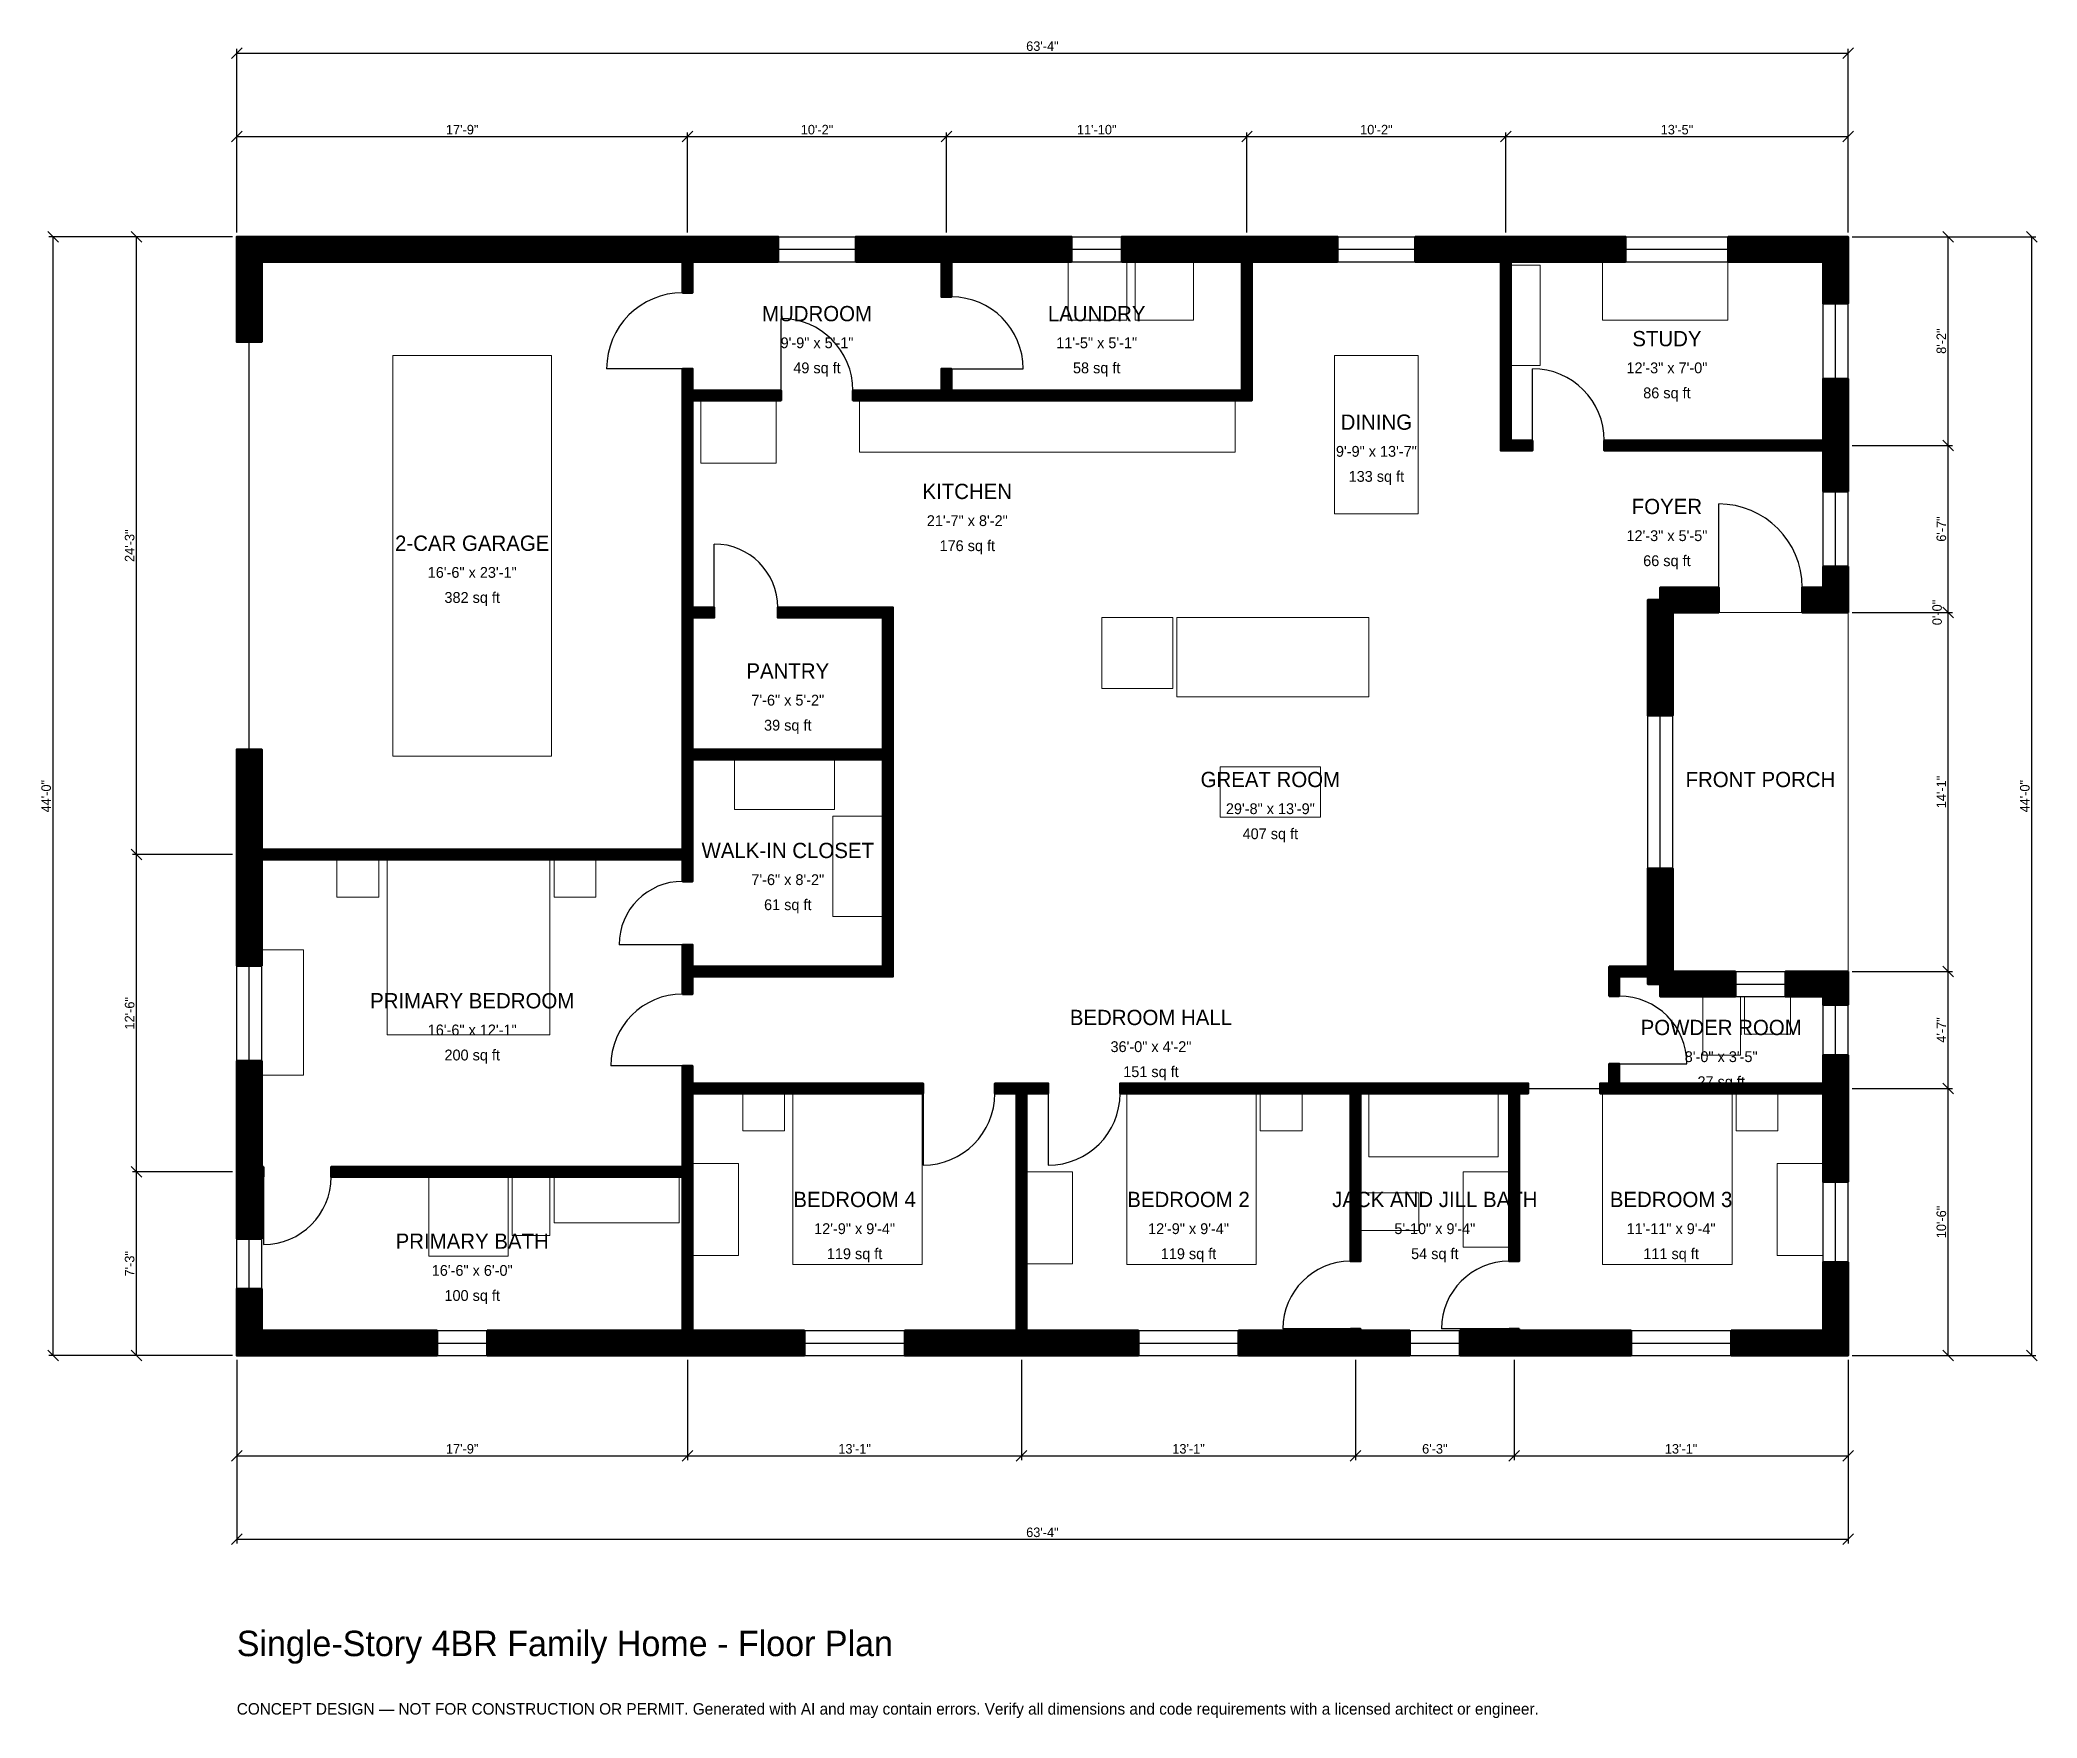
# Model space of a CAD drawing. Header units: inches. Extents: x -93 to 849, y -171 to 620.
import ezdxf
from ezdxf.enums import TextEntityAlignment as Align

# ---------------------------------------------------------------- set-up
doc = ezdxf.new("R2010")
doc.units = ezdxf.units.IN
doc.header["$MEASUREMENT"] = 0
doc.linetypes.add('DASHED', pattern=[0.6, 0.5, -0.1])
for name, color, linetype, lineweight in [('A-ANNO-DIMS', 1, 'Continuous', 13), ('A-ANNO-TEXT', 7, 'Continuous', 18), ('A-AREA-IDEN', 7, 'Continuous', 18), ('A-DOOR', 2, 'Continuous', 25), ('A-FLOR-FIXT', 9, 'Continuous', 13), ('A-FURN', 9, 'Continuous', 13), ('A-GLAZ', 4, 'Continuous', 25), ('A-SITE-PAVE', 8, 'Continuous', 13), ('A-WALL', 7, 'Continuous', 50), ('A-WALL-PATT', 8, 'Continuous', 13)]:
    doc.layers.add(name, color=color, linetype=linetype, lineweight=lineweight)
doc.dimstyles.new('PLAN', dxfattribs={"dimtxt": 4.5, "dimasz": 3, "dimexe": 2, "dimexo": 2, "dimgap": 1, "dimtad": 1, "dimdec": 0, "dimlunit": 4, "dimtsz": 2.5, "dimcen": 2.5, "dimclrd": 1, "dimclre": 1, "dimazin": 3, "dimtfac": 1, "dimtmove": 0, "dimatfit": 3})

msp = doc.modelspace()

# ---------------------------------------------------------------- hatches: boundary and pattern name
at = {"layer": 'A-WALL-PATT'}
h = msp.add_hatch(dxfattribs=at)
h.set_pattern_fill('ANSI31', color=8, scale=0.8)
h.paths.add_polyline_path([(206.6929, 0), (118.1102, 0), (118.1102, 11.811), (206.6929, 11.811), (210.2362, 11.811), (210.2362, 84.252), (44.4882, 84.252), (44.4882, 88.9764), (210.2362, 88.9764), (210.2362, 123.622), (210.2362, 128.3465), (210.2362, 136.6142), (214.9606, 136.6142), (214.9606, 128.3465), (323.622, 128.3465), (323.622, 123.622), (214.9606, 123.622), (214.9606, 88.9764), (214.9606, 84.252), (214.9606, 11.811), (218.5039, 11.811), (267.7165, 11.811), (267.7165, 0), (218.5039, 0), (214.9606, 0), (214.9606, 0), (210.2362, 0), (210.2362, 0), (206.6929, 0)])
h.paths.add_polyline_path([(11.811, 0), (11.811, 0), (0, 0), (0, 0), (0, 0), (0, 0), (0, 11.811), (0, 11.811), (0, 31.4961), (11.811, 31.4961), (11.811, 11.811), (94.4882, 11.811), (94.4882, 0), (11.811, 0)])
h.paths.add_polyline_path([(0, 80.7087), (0, 84.252), (0, 84.252), (0, 88.9764), (0, 88.9764), (0, 92.5197), (0, 138.9764), (11.811, 138.9764), (11.811, 92.5197), (11.811, 88.9764), (12.5984, 88.9764), (12.5984, 84.252), (11.811, 84.252), (11.811, 80.7087), (11.811, 55.1181), (0, 55.1181), (0, 80.7087)])
h.paths.add_polyline_path([(0, 230.315), (0, 233.8583), (0, 233.8583), (0, 238.5827), (0, 238.5827), (0, 242.126), (0, 285.8268), (11.811, 285.8268), (11.811, 242.126), (11.811, 238.5827), (210.2362, 238.5827), (210.2362, 281.1024), (210.2362, 281.1024), (210.2362, 285.8268), (210.2362, 348.0315), (210.2362, 352.7559), (210.2362, 450.3937), (210.2362, 455.1181), (210.2362, 465.3543), (214.9606, 465.3543), (214.9606, 455.1181), (256.6929, 455.1181), (256.6929, 450.3937), (214.9606, 450.3937), (214.9606, 352.7559), (225.1969, 352.7559), (225.1969, 348.0315), (214.9606, 348.0315), (214.9606, 285.8268), (304.7244, 285.8268), (304.7244, 348.0315), (255.1181, 348.0315), (255.1181, 352.7559), (309.4488, 352.7559), (309.4488, 352.7559), (309.4488, 348.0315), (309.4488, 285.8268), (309.4488, 281.1024), (309.4488, 281.1024), (309.4488, 183.4646), (309.4488, 178.7402), (304.7244, 178.7402), (214.9606, 178.7402), (214.9606, 170.4724), (210.2362, 170.4724), (210.2362, 178.7402), (210.2362, 183.4646), (210.2362, 193.7008), (214.9606, 193.7008), (214.9606, 183.4646), (304.7244, 183.4646), (304.7244, 281.1024), (214.9606, 281.1024), (214.9606, 238.5827), (214.9606, 233.8583), (214.9606, 223.622), (210.2362, 223.622), (210.2362, 233.8583), (11.811, 233.8583), (11.811, 230.315), (11.811, 183.8583), (0, 183.8583), (0, 230.315)])
h.paths.add_polyline_path([(0, 515.748), (0, 515.748), (0, 527.5591), (0, 527.5591), (0, 527.5591), (11.811, 527.5591), (11.811, 527.5591), (206.6929, 527.5591), (210.2362, 527.5591), (210.2362, 527.5591), (214.9606, 527.5591), (214.9606, 527.5591), (218.5039, 527.5591), (255.315, 527.5591), (255.315, 515.748), (218.5039, 515.748), (214.9606, 515.748), (214.9606, 501.1811), (210.2362, 501.1811), (210.2362, 515.748), (206.6929, 515.748), (11.811, 515.748), (11.811, 477.9528), (0, 477.9528), (0, 515.748)])
h.paths.add_polyline_path([(328.7402, 527.5591), (332.2835, 527.5591), (332.2835, 527.5591), (337.0079, 527.5591), (337.0079, 527.5591), (340.5512, 527.5591), (393.7008, 527.5591), (393.7008, 515.748), (340.5512, 515.748), (337.0079, 515.748), (337.0079, 499.2126), (332.2835, 499.2126), (332.2835, 515.748), (328.7402, 515.748), (291.9291, 515.748), (291.9291, 527.5591), (328.7402, 527.5591)])
h.paths.add_polyline_path([(470.4724, 527.5591), (474.0157, 527.5591), (474.0157, 527.5591), (478.7402, 527.5591), (478.7402, 527.5591), (482.2835, 527.5591), (519.0945, 527.5591), (519.0945, 515.748), (482.2835, 515.748), (478.7402, 515.748), (478.7402, 455.1181), (478.7402, 450.3937), (474.0157, 450.3937), (337.0079, 450.3937), (332.2835, 450.3937), (290.5512, 450.3937), (290.5512, 455.1181), (332.2835, 455.1181), (332.2835, 465.3543), (337.0079, 465.3543), (337.0079, 455.1181), (474.0157, 455.1181), (474.0157, 515.748), (470.4724, 515.748), (417.3228, 515.748), (417.3228, 527.5591), (470.4724, 527.5591)])
h.paths.add_polyline_path([(592.5197, 527.5591), (596.063, 527.5591), (596.063, 527.5591), (600.7874, 527.5591), (600.7874, 527.5591), (604.3307, 527.5591), (654.9213, 527.5591), (654.9213, 515.748), (604.3307, 515.748), (600.7874, 515.748), (600.7874, 431.4961), (611.0236, 431.4961), (611.0236, 426.7717), (600.7874, 426.7717), (596.063, 426.7717), (596.063, 431.4961), (596.063, 515.748), (592.5197, 515.748), (555.7087, 515.748), (555.7087, 527.5591), (592.5197, 527.5591)])
h.paths.add_polyline_path([(748.0315, 527.5591), (748.0315, 527.5591), (759.8425, 527.5591), (759.8425, 527.5591), (759.8426, 527.5591), (759.8426, 515.748), (759.8425, 515.748), (759.8425, 496.063), (748.0315, 496.063), (748.0315, 515.748), (703.3465, 515.748), (703.3465, 527.5591), (748.0315, 527.5591)])
h.paths.add_polyline_path([(759.8425, 435.0394), (759.8425, 431.4961), (759.8426, 431.4961), (759.8426, 426.7717), (759.8425, 426.7717), (759.8425, 423.2283), (759.8425, 407.4803), (748.0315, 407.4803), (748.0315, 423.2283), (748.0315, 426.7717), (644.8819, 426.7717), (644.8819, 431.4961), (748.0315, 431.4961), (748.0315, 435.0394), (748.0315, 460.6299), (759.8425, 460.6299), (759.8425, 435.0394)])
h.paths.add_polyline_path([(759.8425, 362.2047), (759.8426, 362.2047), (759.8426, 350.3937), (759.8425, 350.3937), (759.8425, 350.3937), (748.0315, 350.3937), (748.0315, 350.3937), (738.189, 350.3937), (738.189, 362.2047), (748.0315, 362.2047), (748.0315, 372.0472), (759.8425, 372.0472), (759.8425, 362.2047)])
h.paths.add_polyline_path([(677.1654, 350.3937), (677.1654, 301.7717), (665.3543, 301.7717), (665.3543, 356.2992), (671.2598, 356.2992), (671.2598, 362.2047), (698.8189, 362.2047), (698.8189, 350.3937), (677.1654, 350.3937)])
h.paths.add_polyline_path([(677.1654, 183.4646), (677.1654, 183.4646), (677.1654, 181.1024), (679.5276, 181.1024), (679.5276, 181.1024), (706.6929, 181.1024), (706.6929, 169.2913), (671.2598, 169.2913), (671.2598, 175.1969), (665.3543, 175.1969), (665.3543, 178.7402), (651.9685, 178.7402), (651.9685, 169.4882), (647.2441, 169.4882), (647.2441, 178.7402), (647.2441, 183.4646), (651.9685, 183.4646), (665.3543, 183.4646), (665.3543, 229.7244), (677.1654, 229.7244), (677.1654, 183.4646)])
h.paths.add_polyline_path([(748.0315, 181.1024), (748.0315, 181.1024), (759.8425, 181.1024), (759.8425, 181.1024), (759.8426, 181.1024), (759.8426, 169.2913), (759.8425, 169.2913), (759.8425, 165.3543), (748.0315, 165.3543), (748.0315, 169.2913), (730.315, 169.2913), (730.315, 181.1024), (748.0315, 181.1024)])
h.paths.add_polyline_path([(759.8425, 131.8898), (759.8425, 128.3465), (759.8426, 128.3465), (759.8426, 123.622), (759.8425, 123.622), (759.8425, 120.0787), (759.8425, 81.8898), (748.0315, 81.8898), (748.0315, 120.0787), (748.0315, 123.622), (651.9685, 123.622), (647.2441, 123.622), (642.9134, 123.622), (642.9134, 128.3465), (647.2441, 128.3465), (647.2441, 137.5984), (651.9685, 137.5984), (651.9685, 128.3465), (748.0315, 128.3465), (748.0315, 131.8898), (748.0315, 141.7323), (759.8425, 141.7323), (759.8425, 131.8898)])
h.paths.add_polyline_path([(759.8425, 11.811), (759.8426, 11.811), (759.8426, 0), (759.8425, 0), (759.8425, 0), (748.0315, 0), (748.0315, 0), (704.7244, 0), (704.7244, 11.811), (748.0315, 11.811), (748.0315, 44.0945), (759.8425, 44.0945), (759.8425, 11.811)])
h.paths.add_polyline_path([(608.2677, 0), (604.7244, 0), (604.7244, 0), (600, 0), (600, 0), (596.4567, 0), (576.7717, 0), (576.7717, 11.811), (596.4567, 11.811), (600, 11.811), (600, 12.5984), (604.7244, 12.5984), (604.7244, 11.811), (608.2677, 11.811), (657.4803, 11.811), (657.4803, 0), (608.2677, 0)])
h.paths.add_polyline_path([(533.4646, 0), (529.9213, 0), (529.9213, 0), (525.1968, 0), (525.1968, 0), (521.6535, 0), (472.4409, 0), (472.4409, 11.811), (521.6535, 11.811), (525.1968, 11.811), (525.1968, 12.5984), (529.9213, 12.5984), (529.9213, 11.811), (533.4646, 11.811), (553.1496, 11.811), (553.1496, 0), (533.4646, 0)])
h.paths.add_polyline_path([(375.9843, 0), (372.4409, 0), (372.4409, 0), (367.7165, 0), (367.7165, 0), (364.1732, 0), (314.9606, 0), (314.9606, 11.811), (364.1732, 11.811), (367.7165, 11.811), (367.7165, 123.622), (357.4803, 123.622), (357.4803, 128.3465), (367.7165, 128.3465), (372.4409, 128.3465), (382.6772, 128.3465), (382.6772, 123.622), (372.4409, 123.622), (372.4409, 11.811), (375.9843, 11.811), (425.1968, 11.811), (425.1968, 0), (375.9843, 0)])
h.paths.add_polyline_path([(525.1968, 128.3465), (529.9213, 128.3465), (600, 128.3465), (604.7244, 128.3465), (609.0551, 128.3465), (609.0551, 123.622), (604.7244, 123.622), (604.7244, 44.4882), (600, 44.4882), (600, 123.622), (529.9213, 123.622), (529.9213, 44.4882), (525.1968, 44.4882), (525.1968, 123.622), (416.5354, 123.622), (416.5354, 128.3465), (525.1968, 128.3465)])

# ---------------------------------------------------------------- linework, layer by layer
at = {"layer": 'A-DOOR'}
for p, q in [((256.6929, 455.1181), (256.6929, 488.9764)), ((210.2362, 465.3543), (174.4094, 465.3543)), ((337.0079, 465.3543), (370.8661, 465.3543)), ((611.0236, 431.4961), (611.0236, 465.3543)), ((698.8189, 362.2047), (698.8189, 401.5748)), ((225.1969, 352.7559), (225.1969, 382.6772)), ((210.2362, 193.7008), (180.315, 193.7008)), ((210.2362, 136.6142), (176.378, 136.6142)), ((651.9685, 137.5984), (683.8583, 137.5984)), ((323.622, 123.622), (323.622, 89.7638)), ((382.6772, 123.622), (382.6772, 89.7638)), ((609.0551, 125.9843), (642.9134, 125.9843)), ((12.5984, 84.252), (12.5984, 52.3622)), ((525.1968, 12.5984), (493.3071, 12.5984)), ((600, 12.5984), (568.1102, 12.5984))]:
    msp.add_line(p, q, dxfattribs=at)
at = {"layer": 'A-DOOR', "linetype": 'DASHED'}
msp.add_line((5.9055, 285.8268), (5.9055, 477.9528), dxfattribs=at)
at = {"layer": 'A-DOOR'}
for centre, radius, start, end in [((210.2362, 465.3543), 35.8268, 90, 180), ((337.0079, 465.3543), 33.8583, 0, 90), ((256.6929, 455.1181), 33.8583, 0, 90), ((611.0236, 431.4961), 33.8583, 0, 90), ((698.8189, 362.2047), 39.3701, 0, 90), ((225.1969, 352.7559), 29.9213, 0, 90), ((210.2362, 193.7008), 29.9213, 90, 180), ((210.2362, 136.6142), 33.8583, 90, 180), ((651.9685, 137.5984), 31.8898, 0, 90), ((323.622, 123.622), 33.8583, 270, 360), ((382.6772, 123.622), 33.8583, 270, 360), ((12.5984, 84.252), 31.8898, 270, 360), ((525.1968, 12.5984), 31.8898, 90, 180), ((600, 12.5984), 31.8898, 90, 180)]:
    msp.add_arc(centre, radius, start, end, dxfattribs=at)
at = {"layer": 'A-FLOR-FIXT'}
for points in [[(293.7008, 425.9843), (470.8661, 425.9843), (470.8661, 450.3937), (293.7008, 450.3937)], [(691.3386, 141.7323), (709.0551, 141.7323), (709.0551, 169.2913), (691.3386, 169.2913)], [(711.0236, 151.5748), (732.6772, 151.5748), (732.6772, 169.2913), (711.0236, 169.2913)], [(533.8583, 93.7008), (594.8819, 93.7008), (594.8819, 123.622), (533.8583, 123.622)], [(578.3465, 51.1811), (600, 51.1811), (600, 86.6142), (578.3465, 86.6142)], [(90.5512, 46.8504), (127.9528, 46.8504), (127.9528, 84.252), (90.5512, 84.252)], [(129.9213, 56.6929), (147.6378, 56.6929), (147.6378, 84.252), (129.9213, 84.252)], [(149.6063, 62.5984), (208.6614, 62.5984), (208.6614, 84.252), (149.6063, 84.252)], [(529.9213, 59.0551), (557.4803, 59.0551), (557.4803, 76.7717), (529.9213, 76.7717)]]:
    msp.add_lwpolyline(points, close=True, dxfattribs=at)
at = {"layer": 'A-FURN'}
for points in [[(392.126, 488.189), (419.685, 488.189), (419.685, 515.748), (392.126, 515.748)], [(423.622, 488.189), (451.1811, 488.189), (451.1811, 515.748), (423.622, 515.748)], [(600.7874, 466.9291), (614.5669, 466.9291), (614.5669, 514.1732), (600.7874, 514.1732)], [(644.0945, 488.189), (703.1496, 488.189), (703.1496, 515.748), (644.0945, 515.748)], [(73.622, 282.6772), (148.4252, 282.6772), (148.4252, 471.6535), (73.622, 471.6535)], [(517.7165, 396.8504), (557.0866, 396.8504), (557.0866, 471.6535), (517.7165, 471.6535)], [(218.8976, 420.8661), (254.3307, 420.8661), (254.3307, 450.3937), (218.8976, 450.3937)], [(407.874, 314.5669), (441.3386, 314.5669), (441.3386, 348.0315), (407.874, 348.0315)], [(443.3071, 310.6299), (533.8583, 310.6299), (533.8583, 348.0315), (443.3071, 348.0315)], [(234.6457, 257.4803), (281.8898, 257.4803), (281.8898, 281.1024), (234.6457, 281.1024)], [(463.7795, 253.937), (511.0236, 253.937), (511.0236, 277.5591), (463.7795, 277.5591)], [(281.1024, 207.0866), (304.7244, 207.0866), (304.7244, 254.3307), (281.1024, 254.3307)], [(47.2441, 216.1417), (66.9291, 216.1417), (66.9291, 233.8583), (47.2441, 233.8583)], [(70.8661, 151.1811), (147.6378, 151.1811), (147.6378, 233.8583), (70.8661, 233.8583)], [(149.6063, 216.1417), (169.2913, 216.1417), (169.2913, 233.8583), (149.6063, 233.8583)], [(11.811, 132.2835), (31.4961, 132.2835), (31.4961, 191.3386), (11.811, 191.3386)], [(238.5827, 105.9055), (258.2677, 105.9055), (258.2677, 123.622), (238.5827, 123.622)], [(262.2047, 42.9134), (323.2283, 42.9134), (323.2283, 123.622), (262.2047, 123.622)], [(419.685, 42.9134), (480.7087, 42.9134), (480.7087, 123.622), (419.685, 123.622)], [(482.6772, 105.9055), (502.3622, 105.9055), (502.3622, 123.622), (482.6772, 123.622)], [(644.0945, 42.9134), (705.1181, 42.9134), (705.1181, 123.622), (644.0945, 123.622)], [(707.0866, 105.9055), (726.7717, 105.9055), (726.7717, 123.622), (707.0866, 123.622)], [(214.9606, 47.2441), (236.6142, 47.2441), (236.6142, 90.5512), (214.9606, 90.5512)], [(372.4409, 43.3071), (394.0945, 43.3071), (394.0945, 86.6142), (372.4409, 86.6142)], [(726.378, 47.2441), (748.0315, 47.2441), (748.0315, 90.5512), (726.378, 90.5512)]]:
    msp.add_lwpolyline(points, close=True, dxfattribs=at)
at = {"layer": 'A-GLAZ'}
for p, q in [((255.315, 527.5591), (291.9291, 527.5591)), ((393.7008, 527.5591), (417.3228, 527.5591)), ((519.0945, 527.5591), (555.7087, 527.5591)), ((654.9213, 527.5591), (703.3465, 527.5591)), ((255.315, 521.6535), (291.9291, 521.6535)), ((393.7008, 521.6535), (417.3228, 521.6535)), ((519.0945, 521.6535), (555.7087, 521.6535)), ((654.9213, 521.6535), (703.3465, 521.6535)), ((255.315, 515.748), (291.9291, 515.748)), ((393.7008, 515.748), (417.3228, 515.748)), ((519.0945, 515.748), (555.7087, 515.748)), ((654.9213, 515.748), (703.3465, 515.748)), ((748.0315, 460.6299), (748.0315, 496.063)), ((753.937, 460.6299), (753.937, 496.063)), ((759.8425, 460.6299), (759.8425, 496.063)), ((748.0315, 372.0472), (748.0315, 407.4803)), ((753.937, 372.0472), (753.937, 407.4803)), ((759.8425, 372.0472), (759.8425, 407.4803)), ((665.3543, 229.7244), (665.3543, 301.7717)), ((671.2598, 229.7244), (671.2598, 301.7717)), ((677.1654, 229.7244), (677.1654, 301.7717)), ((0, 138.9764), (0, 183.8583)), ((5.9055, 138.9764), (5.9055, 183.8583)), ((11.811, 138.9764), (11.811, 183.8583)), ((706.6929, 181.1024), (730.315, 181.1024)), ((706.6929, 175.1969), (730.315, 175.1969)), ((706.6929, 169.2913), (730.315, 169.2913)), ((748.0315, 141.7323), (748.0315, 165.3543)), ((753.937, 141.7323), (753.937, 165.3543)), ((759.8425, 141.7323), (759.8425, 165.3543)), ((748.0315, 44.0945), (748.0315, 81.8898)), ((753.937, 44.0945), (753.937, 81.8898)), ((759.8425, 44.0945), (759.8425, 81.8898)), ((0, 31.4961), (0, 55.1181)), ((5.9055, 31.4961), (5.9055, 55.1181)), ((11.811, 31.4961), (11.811, 55.1181)), ((94.4882, 11.811), (118.1102, 11.811)), ((267.7165, 11.811), (314.9606, 11.811)), ((425.1968, 11.811), (472.4409, 11.811)), ((553.1496, 11.811), (576.7717, 11.811)), ((657.4803, 11.811), (704.7244, 11.811)), ((94.4882, 5.9055), (118.1102, 5.9055)), ((94.4882, 0), (118.1102, 0)), ((267.7165, 5.9055), (314.9606, 5.9055)), ((267.7165, 0), (314.9606, 0)), ((425.1968, 5.9055), (472.4409, 5.9055)), ((425.1968, 0), (472.4409, 0)), ((553.1496, 5.9055), (576.7717, 5.9055)), ((553.1496, 0), (576.7717, 0)), ((657.4803, 5.9055), (704.7244, 5.9055)), ((657.4803, 0), (704.7244, 0))]:
    msp.add_line(p, q, dxfattribs=at)
at = {"layer": 'A-SITE-PAVE', "linetype": 'DASHED'}
msp.add_lwpolyline([(677.1654, 181.1024), (759.8425, 181.1024), (759.8425, 350.3937), (677.1654, 350.3937)], close=True, dxfattribs=at)
at = {"layer": 'A-WALL'}
for points in [[(0, 515.748), (0, 515.748), (0, 527.5591), (0, 527.5591), (0, 527.5591), (11.811, 527.5591), (11.811, 527.5591), (206.6929, 527.5591), (210.2362, 527.5591), (210.2362, 527.5591), (214.9606, 527.5591), (214.9606, 527.5591), (218.5039, 527.5591), (255.315, 527.5591), (255.315, 515.748), (218.5039, 515.748), (214.9606, 515.748), (214.9606, 501.1811), (210.2362, 501.1811), (210.2362, 515.748), (206.6929, 515.748), (11.811, 515.748), (11.811, 477.9528), (0, 477.9528), (0, 515.748)], [(470.4724, 527.5591), (474.0157, 527.5591), (474.0157, 527.5591), (478.7402, 527.5591), (478.7402, 527.5591), (482.2835, 527.5591), (519.0945, 527.5591), (519.0945, 515.748), (482.2835, 515.748), (478.7402, 515.748), (478.7402, 455.1181), (478.7402, 450.3937), (474.0157, 450.3937), (337.0079, 450.3937), (332.2835, 450.3937), (290.5512, 450.3937), (290.5512, 455.1181), (332.2835, 455.1181), (332.2835, 465.3543), (337.0079, 465.3543), (337.0079, 455.1181), (474.0157, 455.1181), (474.0157, 515.748), (470.4724, 515.748), (417.3228, 515.748), (417.3228, 527.5591), (470.4724, 527.5591)], [(328.7402, 527.5591), (332.2835, 527.5591), (332.2835, 527.5591), (337.0079, 527.5591), (337.0079, 527.5591), (340.5512, 527.5591), (393.7008, 527.5591), (393.7008, 515.748), (340.5512, 515.748), (337.0079, 515.748), (337.0079, 499.2126), (332.2835, 499.2126), (332.2835, 515.748), (328.7402, 515.748), (291.9291, 515.748), (291.9291, 527.5591), (328.7402, 527.5591)], [(592.5197, 527.5591), (596.063, 527.5591), (596.063, 527.5591), (600.7874, 527.5591), (600.7874, 527.5591), (604.3307, 527.5591), (654.9213, 527.5591), (654.9213, 515.748), (604.3307, 515.748), (600.7874, 515.748), (600.7874, 431.4961), (611.0236, 431.4961), (611.0236, 426.7717), (600.7874, 426.7717), (596.063, 426.7717), (596.063, 431.4961), (596.063, 515.748), (592.5197, 515.748), (555.7087, 515.748), (555.7087, 527.5591), (592.5197, 527.5591)], [(748.0315, 527.5591), (748.0315, 527.5591), (759.8425, 527.5591), (759.8425, 527.5591), (759.8426, 527.5591), (759.8426, 515.748), (759.8425, 515.748), (759.8425, 496.063), (748.0315, 496.063), (748.0315, 515.748), (703.3465, 515.748), (703.3465, 527.5591), (748.0315, 527.5591)], [(0, 230.315), (0, 233.8583), (0, 233.8583), (0, 238.5827), (0, 238.5827), (0, 242.126), (0, 285.8268), (11.811, 285.8268), (11.811, 242.126), (11.811, 238.5827), (210.2362, 238.5827), (210.2362, 281.1024), (210.2362, 281.1024), (210.2362, 285.8268), (210.2362, 348.0315), (210.2362, 352.7559), (210.2362, 450.3937), (210.2362, 455.1181), (210.2362, 465.3543), (214.9606, 465.3543), (214.9606, 455.1181), (256.6929, 455.1181), (256.6929, 450.3937), (214.9606, 450.3937), (214.9606, 352.7559), (225.1969, 352.7559), (225.1969, 348.0315), (214.9606, 348.0315), (214.9606, 285.8268), (304.7244, 285.8268), (304.7244, 348.0315), (255.1181, 348.0315), (255.1181, 352.7559), (309.4488, 352.7559), (309.4488, 352.7559), (309.4488, 348.0315), (309.4488, 285.8268), (309.4488, 281.1024), (309.4488, 281.1024), (309.4488, 183.4646), (309.4488, 178.7402), (304.7244, 178.7402), (214.9606, 178.7402), (214.9606, 170.4724), (210.2362, 170.4724), (210.2362, 178.7402), (210.2362, 183.4646), (210.2362, 193.7008), (214.9606, 193.7008), (214.9606, 183.4646), (304.7244, 183.4646), (304.7244, 281.1024), (214.9606, 281.1024), (214.9606, 238.5827), (214.9606, 233.8583), (214.9606, 223.622), (210.2362, 223.622), (210.2362, 233.8583), (11.811, 233.8583), (11.811, 230.315), (11.811, 183.8583), (0, 183.8583), (0, 230.315)], [(759.8425, 435.0394), (759.8425, 431.4961), (759.8426, 431.4961), (759.8426, 426.7717), (759.8425, 426.7717), (759.8425, 423.2283), (759.8425, 407.4803), (748.0315, 407.4803), (748.0315, 423.2283), (748.0315, 426.7717), (644.8819, 426.7717), (644.8819, 431.4961), (748.0315, 431.4961), (748.0315, 435.0394), (748.0315, 460.6299), (759.8425, 460.6299), (759.8425, 435.0394)], [(759.8425, 362.2047), (759.8426, 362.2047), (759.8426, 350.3937), (759.8425, 350.3937), (759.8425, 350.3937), (748.0315, 350.3937), (748.0315, 350.3937), (738.189, 350.3937), (738.189, 362.2047), (748.0315, 362.2047), (748.0315, 372.0472), (759.8425, 372.0472), (759.8425, 362.2047)], [(677.1654, 350.3937), (677.1654, 301.7717), (665.3543, 301.7717), (665.3543, 356.2992), (671.2598, 356.2992), (671.2598, 362.2047), (698.8189, 362.2047), (698.8189, 350.3937), (677.1654, 350.3937)], [(677.1654, 183.4646), (677.1654, 183.4646), (677.1654, 181.1024), (679.5276, 181.1024), (679.5276, 181.1024), (706.6929, 181.1024), (706.6929, 169.2913), (671.2598, 169.2913), (671.2598, 175.1969), (665.3543, 175.1969), (665.3543, 178.7402), (651.9685, 178.7402), (651.9685, 169.4882), (647.2441, 169.4882), (647.2441, 178.7402), (647.2441, 183.4646), (651.9685, 183.4646), (665.3543, 183.4646), (665.3543, 229.7244), (677.1654, 229.7244), (677.1654, 183.4646)], [(748.0315, 181.1024), (748.0315, 181.1024), (759.8425, 181.1024), (759.8425, 181.1024), (759.8426, 181.1024), (759.8426, 169.2913), (759.8425, 169.2913), (759.8425, 165.3543), (748.0315, 165.3543), (748.0315, 169.2913), (730.315, 169.2913), (730.315, 181.1024), (748.0315, 181.1024)], [(759.8425, 131.8898), (759.8425, 128.3465), (759.8426, 128.3465), (759.8426, 123.622), (759.8425, 123.622), (759.8425, 120.0787), (759.8425, 81.8898), (748.0315, 81.8898), (748.0315, 120.0787), (748.0315, 123.622), (651.9685, 123.622), (647.2441, 123.622), (642.9134, 123.622), (642.9134, 128.3465), (647.2441, 128.3465), (647.2441, 137.5984), (651.9685, 137.5984), (651.9685, 128.3465), (748.0315, 128.3465), (748.0315, 131.8898), (748.0315, 141.7323), (759.8425, 141.7323), (759.8425, 131.8898)], [(0, 80.7087), (0, 84.252), (0, 84.252), (0, 88.9764), (0, 88.9764), (0, 92.5197), (0, 138.9764), (11.811, 138.9764), (11.811, 92.5197), (11.811, 88.9764), (12.5984, 88.9764), (12.5984, 84.252), (11.811, 84.252), (11.811, 80.7087), (11.811, 55.1181), (0, 55.1181), (0, 80.7087)], [(206.6929, 0), (118.1102, 0), (118.1102, 11.811), (206.6929, 11.811), (210.2362, 11.811), (210.2362, 84.252), (44.4882, 84.252), (44.4882, 88.9764), (210.2362, 88.9764), (210.2362, 123.622), (210.2362, 128.3465), (210.2362, 136.6142), (214.9606, 136.6142), (214.9606, 128.3465), (323.622, 128.3465), (323.622, 123.622), (214.9606, 123.622), (214.9606, 88.9764), (214.9606, 84.252), (214.9606, 11.811), (218.5039, 11.811), (267.7165, 11.811), (267.7165, 0), (218.5039, 0), (214.9606, 0), (214.9606, 0), (210.2362, 0), (210.2362, 0), (206.6929, 0)], [(375.9843, 0), (372.4409, 0), (372.4409, 0), (367.7165, 0), (367.7165, 0), (364.1732, 0), (314.9606, 0), (314.9606, 11.811), (364.1732, 11.811), (367.7165, 11.811), (367.7165, 123.622), (357.4803, 123.622), (357.4803, 128.3465), (367.7165, 128.3465), (372.4409, 128.3465), (382.6772, 128.3465), (382.6772, 123.622), (372.4409, 123.622), (372.4409, 11.811), (375.9843, 11.811), (425.1968, 11.811), (425.1968, 0), (375.9843, 0)], [(525.1968, 128.3465), (529.9213, 128.3465), (600, 128.3465), (604.7244, 128.3465), (609.0551, 128.3465), (609.0551, 123.622), (604.7244, 123.622), (604.7244, 44.4882), (600, 44.4882), (600, 123.622), (529.9213, 123.622), (529.9213, 44.4882), (525.1968, 44.4882), (525.1968, 123.622), (416.5354, 123.622), (416.5354, 128.3465), (525.1968, 128.3465)], [(759.8425, 11.811), (759.8426, 11.811), (759.8426, 0), (759.8425, 0), (759.8425, 0), (748.0315, 0), (748.0315, 0), (704.7244, 0), (704.7244, 11.811), (748.0315, 11.811), (748.0315, 44.0945), (759.8425, 44.0945), (759.8425, 11.811)], [(11.811, 0), (11.811, 0), (0, 0), (0, 0), (0, 0), (0, 0), (0, 11.811), (0, 11.811), (0, 31.4961), (11.811, 31.4961), (11.811, 11.811), (94.4882, 11.811), (94.4882, 0), (11.811, 0)], [(533.4646, 0), (529.9213, 0), (529.9213, 0), (525.1968, 0), (525.1968, 0), (521.6535, 0), (472.4409, 0), (472.4409, 11.811), (521.6535, 11.811), (525.1968, 11.811), (525.1968, 12.5984), (529.9213, 12.5984), (529.9213, 11.811), (533.4646, 11.811), (553.1496, 11.811), (553.1496, 0), (533.4646, 0)], [(608.2677, 0), (604.7244, 0), (604.7244, 0), (600, 0), (600, 0), (596.4567, 0), (576.7717, 0), (576.7717, 11.811), (596.4567, 11.811), (600, 11.811), (600, 12.5984), (604.7244, 12.5984), (604.7244, 11.811), (608.2677, 11.811), (657.4803, 11.811), (657.4803, 0), (608.2677, 0)]]:
    msp.add_lwpolyline(points, close=True, dxfattribs=at)

# ---------------------------------------------------------------- texts
at = {"layer": 'A-ANNO-TEXT'}
for s, height, p in [('Single-Story 4BR Family Home - Floor Plan', 12, (0, -141.7323)), ('CONCEPT DESIGN — NOT FOR CONSTRUCTION OR PERMIT. Generated with AI and may contain errors. Verify all dimensions and code requirements with a licensed architect or engineer.', 5.4, (0, -169.2913))]:
    msp.add_text(s, height=height, dxfattribs=at).set_placement(p)
at = {"layer": 'A-AREA-IDEN'}
for s, height, p in [('MUDROOM', 7.2, (273.622, 491.3386)), ('LAUNDRY', 7.2, (405.5118, 491.3386)), ('STUDY', 7.2, (674.4094, 479.5276)), ('9\'-9" x 5\'-1"', 5.1, (273.622, 477.5591)), ('11\'-5" x 5\'-1"', 5.1, (405.5118, 477.5591)), ('49 sq ft', 5.1, (273.622, 465.748)), ('58 sq ft', 5.1, (405.5118, 465.748)), ('12\'-3" x 7\'-0"', 5.1, (674.4094, 465.748)), ('86 sq ft', 5.1, (674.4094, 453.937)), ('DINING', 7.2, (537.4016, 440.1575)), ('9\'-9" x 13\'-7"', 5.1, (537.4016, 426.378)), ('133 sq ft', 5.1, (537.4016, 414.5669)), ('KITCHEN', 7.2, (344.4882, 407.4803)), ('21\'-7" x 8\'-2"', 5.1, (344.4882, 393.7008)), ('FOYER', 7.2, (674.4094, 400.3937)), ('2-CAR GARAGE', 7.2, (111.0236, 383.0709)), ('12\'-3" x 5\'-5"', 5.1, (674.4094, 386.6142)), ('176 sq ft', 5.1, (344.4882, 381.8898)), ('66 sq ft', 5.1, (674.4094, 374.8031)), ('16\'-6" x 23\'-1"', 5.1, (111.0236, 369.2913)), ('382 sq ft', 5.1, (111.0236, 357.4803)), ('PANTRY', 7.2, (259.8425, 322.8346)), ('7\'-6" x 5\'-2"', 5.1, (259.8425, 309.0551)), ('39 sq ft', 5.1, (259.8425, 297.2441)), ('GREAT ROOM', 7.2, (487.4016, 271.6535)), ('FRONT PORCH', 7.2, (718.5039, 271.6535)), ('29\'-8" x 13\'-9"', 5.1, (487.4016, 257.874)), ('407 sq ft', 5.1, (487.4016, 246.063)), ('WALK-IN CLOSET', 7.2, (259.8425, 238.189)), ('7\'-6" x 8\'-2"', 5.1, (259.8425, 224.4094)), ('61 sq ft', 5.1, (259.8425, 212.5984)), ('PRIMARY BEDROOM', 7.2, (111.0236, 167.3228)), ('BEDROOM HALL', 7.2, (431.1024, 159.4488)), ('16\'-6" x 12\'-1"', 5.1, (111.0236, 153.5433)), ('POWDER ROOM', 7.2, (700, 154.7244)), ('200 sq ft', 5.1, (111.0236, 141.7323)), ('36\'-0" x 4\'-2"', 5.1, (431.1024, 145.6693)), ('8\'-0" x 3\'-5"', 5.1, (700, 140.9449)), ('151 sq ft', 5.1, (431.1024, 133.8583)), ('27 sq ft', 5.1, (700, 129.1339)), ('BEDROOM 4', 7.2, (291.3386, 73.622)), ('BEDROOM 2', 7.2, (448.8189, 73.622)), ('JACK AND JILL BATH', 7.2, (564.9606, 73.622)), ('BEDROOM 3', 7.2, (676.378, 73.622)), ('PRIMARY BATH', 7.2, (111.0236, 53.937)), ('12\'-9" x 9\'-4"', 5.1, (291.3386, 59.8425)), ('12\'-9" x 9\'-4"', 5.1, (448.8189, 59.8425)), ('5\'-10" x 9\'-4"', 5.1, (564.9606, 59.8425)), ('11\'-11" x 9\'-4"', 5.1, (676.378, 59.8425)), ('119 sq ft', 5.1, (291.3386, 48.0315)), ('119 sq ft', 5.1, (448.8189, 48.0315)), ('54 sq ft', 5.1, (564.9606, 48.0315)), ('111 sq ft', 5.1, (676.378, 48.0315)), ('16\'-6" x 6\'-0"', 5.1, (111.0236, 40.1575)), ('100 sq ft', 5.1, (111.0236, 28.3465))]:
    msp.add_text(s, height=height, dxfattribs=at).set_placement(p, align=Align.MIDDLE_CENTER)

# ---------------------------------------------------------------- dimensions: what is measured, and where the dimension line sits
at = {"layer": 'A-ANNO-DIMS'}
for base, p1, p2, text in [((0, 614.1732), (0, 527.5591), (759.8425, 527.5591), '63\'-4"'), ((0, 574.8031), (0, 527.5591), (212.5984, 527.5591), '17\'-9"'), ((212.5984, 574.8031), (212.5984, 527.5591), (334.6457, 527.5591), '10\'-2"'), ((334.6457, 574.8031), (334.6457, 527.5591), (476.378, 527.5591), '11\'-10"'), ((476.378, 574.8031), (476.378, 527.5591), (598.4252, 527.5591), '10\'-2"'), ((598.4252, 574.8031), (598.4252, 527.5591), (759.8425, 527.5591), '13\'-5"'), ((0, -47.2441), (0, 0), (212.5984, 0), '17\'-9"'), ((0, -86.6142), (0, 0), (759.8425, 0), '63\'-4"'), ((212.5984, -47.2441), (212.5984, 0), (370.0787, 0), '13\'-1"'), ((370.0787, -47.2441), (370.0787, 0), (527.5591, 0), '13\'-1"'), ((527.5591, -47.2441), (527.5591, 0), (602.3622, 0), '6\'-3"'), ((602.3622, -47.2441), (602.3622, 0), (759.8425, 0), '13\'-1"')]:
    msp.add_linear_dim(base=base, p1=p1, p2=p2, text=text, dimstyle='PLAN', dxfattribs=at).render()
for base, p1, p2, text in [((-86.6142, 0), (0, 0), (0, 527.5591), '44\'-0"'), ((-47.2441, 236.2205), (0, 236.2205), (0, 527.5591), '24\'-3"'), ((807.0866, 429.1339), (759.8425, 429.1339), (759.8425, 527.5591), '8\'-2"'), ((846.4567, 0), (759.8425, 0), (759.8425, 527.5591), '44\'-0"'), ((807.0866, 350.3937), (759.8425, 350.3937), (759.8425, 429.1339), '6\'-7"'), ((807.0866, 350.3937), (759.8425, 350.3937), (759.8425, 350.3937), '0\'-0"'), ((807.0866, 181.1024), (759.8425, 181.1024), (759.8425, 350.3937), '14\'-1"'), ((-47.2441, 86.6142), (0, 86.6142), (0, 236.2205), '12\'-6"'), ((807.0866, 125.9843), (759.8425, 125.9843), (759.8425, 181.1024), '4\'-7"'), ((807.0866, 0), (759.8425, 0), (759.8425, 125.9843), '10\'-6"'), ((-47.2441, 0), (0, 0), (0, 86.6142), '7\'-3"')]:
    msp.add_linear_dim(base=base, p1=p1, p2=p2, angle=90, text=text, dimstyle='PLAN', dxfattribs=at).render()

doc.saveas('drawing.dxf')
